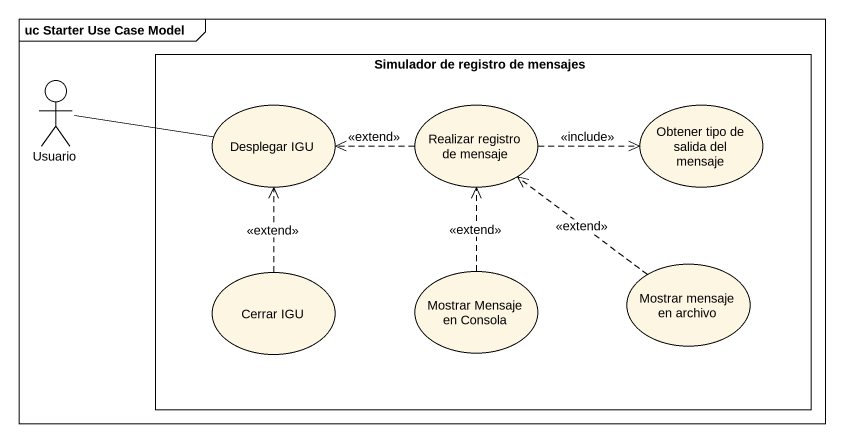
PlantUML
@startuml
mainframe uc Starter Use Case Model
rectangle "Simulador de registro de mensajes" as Simulador_de_registro_de {
  usecase "Desplegar IGU" as Desplegar_IGU
  usecase "Realizar registro de mensaje" as Realizar_registro_de_mensaje
  usecase "Obtener tipo de salida del mensaje" as Obtener_tipo_de_salida_del
  usecase "Mostrar mensaje en archivo" as Mostrar_mensaje_en_archivo
  usecase "Cerrar IGU" as Cerrar_IGU
  usecase "Mostrar Mensaje en Consola" as Mostrar_Mensaje_en_Consola
}
actor Usuario
Usuario -right- Desplegar_IGU
Realizar_registro_de_mensaje .left.> Desplegar_IGU : <<extend>>
Realizar_registro_de_mensaje .right.> Obtener_tipo_de_salida_del : <<include>>
Mostrar_mensaje_en_archivo .up.> Realizar_registro_de_mensaje : <<extend>>
Cerrar_IGU .up.> Desplegar_IGU : <<extend>>
Mostrar_Mensaje_en_Consola .up.> Realizar_registro_de_mensaje : <<extend>>
@enduml
